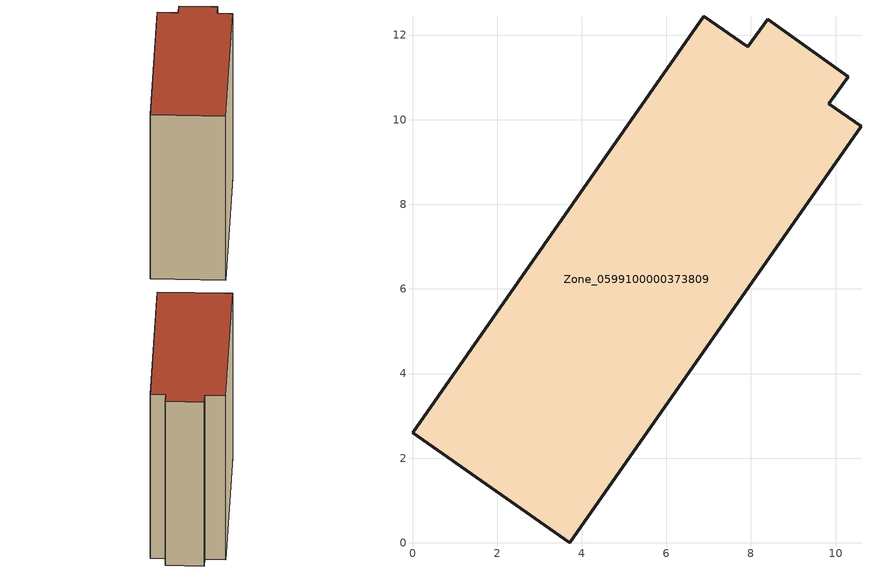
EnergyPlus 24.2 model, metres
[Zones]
Zone_0599100000373809
 floor ground (C_G): 7.92,11.72 8.39,12.37 10.3,11.01 9.84,10.38 10.6,9.85 3.71,0 0,2.6 6.88,12.45 z3.31
 wall outside (C_F): 3.71,0 10.6,9.85 9.84,10.38 10.3,11.01 8.39,12.37 7.92,11.72 6.88,12.45 0,2.6 3.71,0 z3.31:14.74
 roof outside (C_R): 8.39,12.37 7.92,11.72 6.88,12.45 0,2.6 3.71,0 10.6,9.85 9.84,10.38 10.3,11.01 z14.74
[BUILDING]
Pand.0599100000373809: North Axis=0; Terrain=City; Loads Convergence Tolerance Value=0.04; Temperature Convergence Tolerance Value=0.4; Solar Distribution=FullExterior; Maximum Number of Warmup Days=25; Minimum Number of Warmup Days=1
[Site:Location]
Rotterdam.The.Hague.AP_ZH_NLD Design_Conditions: Latitude=51.96; Longitude=4.45; Time Zone=1; Elevation=-4.5
[SITE:GROUNDTEMPERATURE:BUILDINGSURFACE]
18, 18, 18, 18, 18, 18, 18, 18, 18, 18, 18, 18
[MATERIAL] Thermal Absorptance=0.9; Solar Absorptance=0.7; Visible Absorptance=0.7
Name | Roughness | Thickness | Conductivity | Density | Specific Heat
G.TI.1992-2005 | MediumSmooth | 0.15 | 0.06 | 540 | 1210
F.TI.1992-2005 | Rough | 0.3 | 0.12 | 1920 | 840
R.TI.1992-2005 | MediumRough | 0.2 | 0.08 | 1500 | 1000
[CONSTRUCTION]
C_G: G.TI.1992-2005
C_F: F.TI.1992-2005
C_R: R.TI.1992-2005
[ZONE]
Zone_0599100000373809: Type=1; Multiplier=1; Ceiling Height=Autocalculate; Volume=Autocalculate; Floor Area=autocalculate; Part of Total Floor Area=Yes
[ZONEINFILTRATION:DESIGNFLOWRATE]
Infil_Zone_0599100000373809: Zone or ZoneList or Space or SpaceList=Zone_0599100000373809; Schedule=AlwaysOn; Design Flow Rate Calculation Method=Flow/Area; Flow Rate per Floor Area=0.0015; Constant Term Coefficient=1; Temperature Term Coefficient=0; Velocity Term Coefficient=0; Velocity Squared Term Coefficient=0
[HVACTEMPLATE:ZONE:IDEALLOADSAIRSYSTEM]
Zone_0599100000373809: Maximum Heating Supply Air Temperature=50; Minimum Cooling Supply Air Temperature=13; Maximum Heating Supply Air Humidity Ratio=0.0156; Minimum Cooling Supply Air Humidity Ratio=0.0077; Heating Limit=NoLimit; Cooling Limit=NoLimit; Dehumidification Control Type=ConstantSensibleHeatRatio; Cooling Sensible Heat Ratio=0.7; Dehumidification Setpoint=60; Humidification Control Type=None; Humidification Setpoint=30; Outdoor Air Method=None; Outdoor Air Flow Rate per Person=0.00944; Outdoor Air Flow Rate per Zone Floor Area=0; Outdoor Air Flow Rate per Zone=0; Demand Controlled Ventilation Type=None; Outdoor Air Economizer Type=NoEconomizer; Heat Recovery Type=None; Sensible Heat Recovery Effectiveness=0.7; Latent Heat Recovery Effectiveness=0.65
[ZONECONTROL:THERMOSTAT]
ThermostatControl_Zone_0599100000373809: Zone or ZoneList=Zone_0599100000373809; Control Type Schedule=DualSetpointControlType; Control 1=Thermostat_Zone_0599100000373809; Temperature Difference Between Cutout And Setpoint=0
[THERMOSTATSETPOINT:DUALSETPOINT]
Thermostat_Zone_0599100000373809: Heating Setpoint Temperature Schedule=HeatingSetpoint_Zone_0599100000373809; Cooling Setpoint Temperature Schedule=CoolingSetpoint_Zone_0599100000373809
[SCHEDULE:COMPACT]
HeatingSetpoint_Zone_0599100000373809: Through: 12/31, For: AllDays, Until: 24:00, 21
CoolingSetpoint_Zone_0599100000373809: Through: 12/31, For: AllDays, Until: 24:00, 24
DualSetpointControlType: Through: 12/31, For: AllDays, Until: 24:00, 4
AlwaysOn: Through: 12/31, For: AllDays, Until: 24:00, 1
